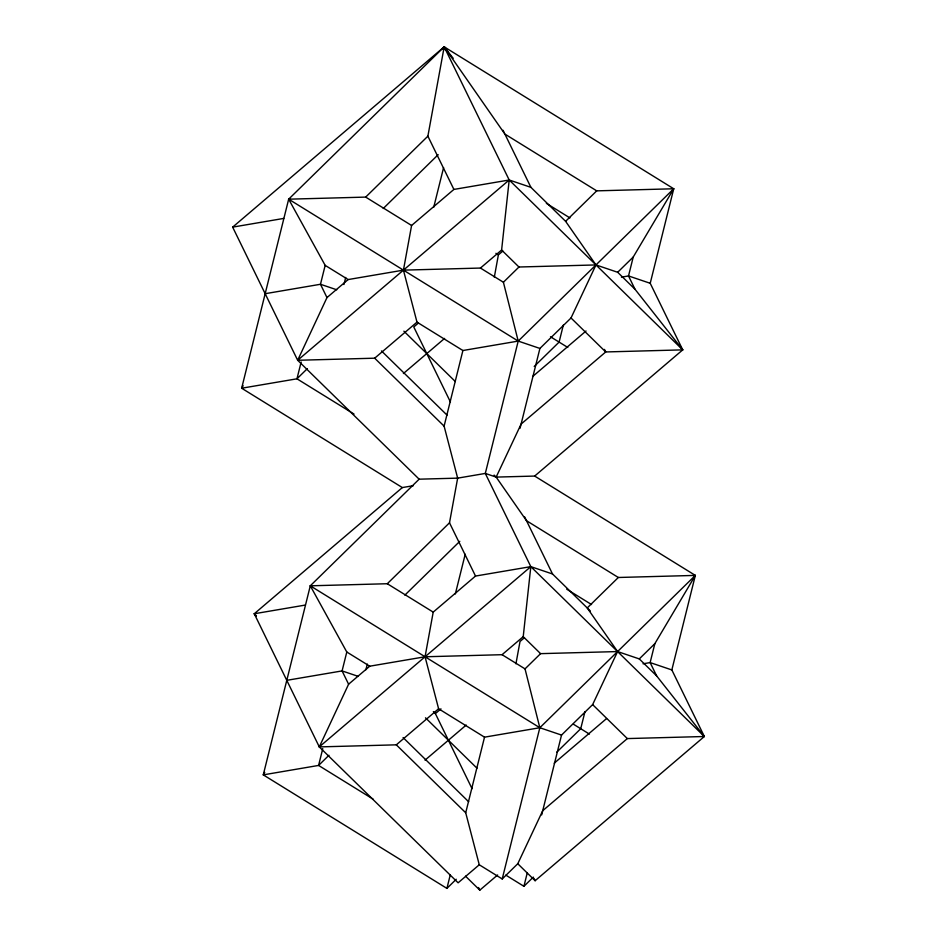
<?xml version="1.0" encoding="UTF-8"?>
<svg xmlns="http://www.w3.org/2000/svg" width="937" height="937" viewBox="0 0 937 937"><rect width="100%" height="100%" fill="white"/><g stroke="black" fill="none" stroke-linecap="round" stroke-linejoin="round"><path stroke-width="1.41" d="M534.664 476.066L682.733 349.864L635.017 289.264L617.67 272.28L595.967 264.937L565.608 221.319L530.904 187.341L509.201 179.998L453.895 189.426L411.589 225.477L403.437 270.137L416.988 322.141L374.683 358.192L297.673 360.276L326.978 297.591L348.131 279.566L403.437 270.137L480.447 268.052L501.611 250.027L509.201 179.998L444.185 46.85L232.657 227.129L297.673 360.276L419.144 479.182L457.654 478.139L485.307 473.431L496.153 477.097L534.664 476.066L695.336 575.4L671.841 669.932L704.343 736.505L535.121 880.721L517.774 863.738L542.722 810.692L627.333 738.579L704.343 736.505L656.638 675.893L639.28 658.91L617.588 651.566L540.579 653.651L525.025 668.877L539.829 727.733L502.22 878.965L479.264 864.781L465.712 812.777L484.523 737.161L539.829 727.733L561.532 735.077L592.629 704.612L617.588 651.566L587.23 607.949L618.326 577.485L695.336 575.4L654.834 643.684L639.28 658.91M479.264 864.781L458.111 882.806L319.294 746.906L348.599 684.221L369.752 666.195L425.058 656.778L502.068 654.694L523.221 636.668L530.822 566.639L485.307 473.431L518.208 341.091L503.403 282.248L480.447 268.052M413.404 485.682L402.336 487.568L241.664 388.223L288.666 199.183L365.676 197.098L427.881 136.17L444.185 46.85L673.726 188.77L650.219 283.29L682.733 349.864L605.724 351.949L521.113 424.063L496.153 477.097L526.512 520.714L618.326 577.485M590.357 611.006L552.525 573.983L530.822 566.639L475.516 576.056L433.21 612.119L425.058 656.778L438.61 708.77L484.523 737.161M456.237 879.257L446.914 888.393L263.274 774.864L310.288 585.812L387.297 583.728L449.502 522.799L457.654 478.139L444.103 426.136L462.901 350.52L518.208 341.091L539.911 348.435L571.02 317.971L595.967 264.937L518.957 267.01L503.403 282.248M494.314 277.188L498.39 254.852L502.841 251.057M515.936 663.818L520.012 641.494L524.462 637.699M301.152 361.998L296.97 378.806L241.664 388.223L243.128 385.739M446.27 48.9L444.185 46.85L288.666 199.183L325.174 265.37L320.477 284.274L326.978 297.591M343.938 284.532L345.706 277.446M433.714 207.311L443.588 167.618M322.761 748.628L318.592 765.435L263.274 774.864L264.749 772.381M419.144 479.182L310.288 585.812L346.795 652.011L342.087 670.915L348.599 684.221M365.91 669.744L367.316 664.075M455.335 593.953L465.209 554.247M520.058 428.256L539.911 348.435M563.336 325.069L559.108 342.087L534.219 366.461M446.914 888.393L450.264 874.889M442.475 49.204L444.185 46.85L504.891 134.085L596.717 190.855L673.726 188.77L633.225 257.043L628.516 275.946L635.017 289.264M505.804 875.111L523.924 886.308L527.273 872.815M541.68 814.897L561.532 735.077M584.957 711.71L580.717 728.728L556.871 752.083M654.834 643.684L650.137 662.588L656.638 675.893M442.955 49.462L444.185 46.85L446.094 49.052M383.233 208.506L438.176 154.675M307.336 368.651L296.97 378.806L354.045 414.084M565.608 221.319L596.717 190.855M673.726 188.77L518.208 341.091L288.666 199.183M617.67 272.28L633.225 257.043M404.854 595.136L459.798 541.317M328.957 755.281L318.592 765.435L373.184 799.191M695.336 575.4L539.829 727.733L310.288 585.812M502.22 878.965L517.774 863.738M523.924 886.308L533.329 877.102M297.673 360.276L509.201 179.998L682.733 349.864M418.23 323.171L413.779 326.966L450.451 402.055M403.402 373.523L444.595 338.421M438.61 708.77L396.304 744.833L319.294 746.906L254.267 613.758L402.336 487.568M532.603 376.557L586.035 331.007M319.294 746.906L530.822 566.639L704.343 736.505M472.061 788.685L435.389 713.607L440.964 708.864M425.023 760.153L466.216 725.051M554.212 763.186L606.544 718.597M465.525 876.165L479.814 890.15L497.629 874.971M232.657 227.129L283.712 218.426M265.159 293.703L320.477 284.274L336.746 289.779M621.43 277.153L628.516 275.946L650.219 283.29M256.07 616.054L254.267 613.758L305.321 605.068M286.781 680.332L342.087 670.915L358.367 676.42M643.04 663.794L650.137 662.588L671.841 669.932M546.365 203.341L569.942 217.923M495.907 253.318L498.39 254.852M365.676 197.098L411.589 225.477M550.499 336.77L567.787 347.463M325.174 265.37L348.131 279.566M416.988 322.141L462.901 350.52M566.744 589.209L591.552 604.552M387.297 583.728L433.21 612.119M502.068 654.694L525.025 668.877M573.339 724.16L589.408 734.093M346.795 652.011L369.752 666.195M501.611 250.027L518.957 267.01M571.02 317.971L605.724 351.949L604.482 349.407M403.882 331.171L455.359 381.57M381.464 350.93L447.054 415.138M374.683 358.192L444.103 426.136M494.115 475.106L496.153 477.097M523.221 636.668L540.579 653.651M592.629 704.612L627.333 738.579M433.351 711.605L435.389 713.607M425.492 717.812L476.98 768.211M403.086 737.56L468.676 801.779M396.304 744.833L465.712 812.777M254.267 613.758L256.363 615.808M453.18 58.281L444.185 46.85L444.888 49.649M503.04 130.278L504.282 132.82M504.891 134.085L530.904 187.341M427.881 136.17L453.895 189.426M524.65 516.919L552.525 573.983M449.502 522.799L475.516 576.056M533.938 878.309L535.121 880.721M478.526 887.515L479.814 890.15"/></g></svg>
